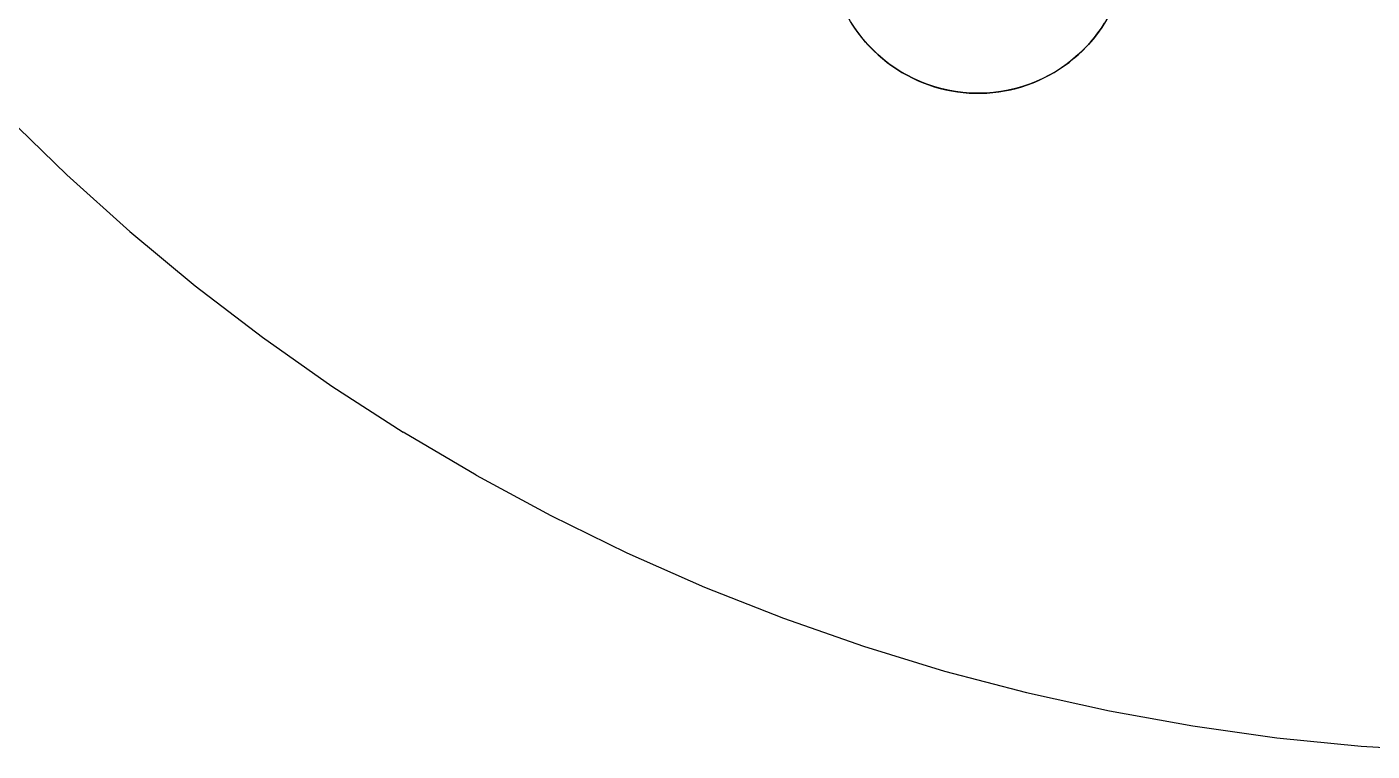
# Model space of a CAD drawing. Header units: millimetres. Extents: x -65 to 206, y -204 to 46.
# Drawn here: x -32.29 to -3.4, y -45.96 to -30.41 of the extents above; entities that cross this region are included whole.
import ezdxf

# ---------------------------------------------------------------- set-up
doc = ezdxf.new("R2010")
doc.units = ezdxf.units.MM
doc.layers.add('TOP_XY', color=7, linetype='Continuous')

msp = doc.modelspace()

# ---------------------------------------------------------------- linework, layer by layer
msp.add_circle((-11.863, -28.64), 3.2)
at = {"layer": 'TOP_XY'}
for p, q in [((-14.511, -30.438), (-14.58, -30.331)), ((-14.437, -30.542), (-14.511, -30.438)), ((-14.359, -30.643), (-14.437, -30.542)), ((-9.367, -30.643), (-9.289, -30.542)), ((-9.289, -30.542), (-9.216, -30.438)), ((-9.216, -30.438), (-9.146, -30.331)), ((-14.278, -30.74), (-14.359, -30.643)), ((-14.192, -30.835), (-14.278, -30.74)), ((-14.192, -30.835), (-14.103, -30.925)), ((-9.623, -30.925), (-9.534, -30.835)), ((-9.534, -30.835), (-9.449, -30.74)), ((-9.449, -30.74), (-9.367, -30.643)), ((-14.103, -30.925), (-14.011, -31.013)), ((-14.011, -31.013), (-13.915, -31.096)), ((-13.915, -31.096), (-13.815, -31.176)), ((-13.815, -31.176), (-13.713, -31.251)), ((-10.013, -31.251), (-9.911, -31.176)), ((-9.911, -31.176), (-9.812, -31.096)), ((-9.812, -31.096), (-9.716, -31.013)), ((-9.716, -31.013), (-9.623, -30.925)), ((-13.713, -31.251), (-13.608, -31.323)), ((-13.608, -31.323), (-13.5, -31.39)), ((-13.5, -31.39), (-13.389, -31.453)), ((-13.389, -31.453), (-13.276, -31.511)), ((-10.45, -31.511), (-10.337, -31.453)), ((-10.337, -31.453), (-10.227, -31.39)), ((-10.227, -31.39), (-10.119, -31.323)), ((-10.119, -31.323), (-10.013, -31.251)), ((-13.276, -31.511), (-13.161, -31.565)), ((-13.161, -31.565), (-13.044, -31.615)), ((-13.044, -31.615), (-12.924, -31.659)), ((-12.924, -31.659), (-12.804, -31.699)), ((-12.804, -31.699), (-12.681, -31.734)), ((-12.681, -31.734), (-12.558, -31.764)), ((-12.558, -31.764), (-12.433, -31.789)), ((-11.294, -31.789), (-11.169, -31.764)), ((-11.169, -31.764), (-11.045, -31.734)), ((-11.045, -31.734), (-10.923, -31.699)), ((-10.923, -31.699), (-10.802, -31.659)), ((-10.802, -31.659), (-10.683, -31.615)), ((-10.683, -31.615), (-10.566, -31.565)), ((-10.566, -31.565), (-10.45, -31.511)), ((-12.433, -31.789), (-12.307, -31.809)), ((-12.307, -31.809), (-12.181, -31.824)), ((-12.181, -31.824), (-12.054, -31.835)), ((-12.054, -31.835), (-11.927, -31.84)), ((-11.927, -31.84), (-11.8, -31.84)), ((-11.8, -31.84), (-11.672, -31.835)), ((-11.672, -31.835), (-11.546, -31.824)), ((-11.546, -31.824), (-11.419, -31.809)), ((-11.419, -31.809), (-11.294, -31.789)), ((-32.732, -32.321), (-31.427, -33.591)), ((-31.427, -33.591), (-30.073, -34.808)), ((-30.073, -34.808), (-28.672, -35.971)), ((-28.672, -35.971), (-27.226, -37.078)), ((-27.226, -37.078), (-25.737, -38.126)), ((-25.737, -38.126), (-24.208, -39.115)), ((-22.641, -40.042), (-24.208, -39.115)), ((-22.641, -40.042), (-21.039, -40.907)), ((-21.039, -40.907), (-19.403, -41.707)), ((-19.403, -41.707), (-17.738, -42.443)), ((-17.738, -42.443), (-16.044, -43.111)), ((-16.044, -43.111), (-14.325, -43.713)), ((-14.325, -43.713), (-12.584, -44.245)), ((-12.584, -44.245), (-10.823, -44.709)), ((-10.823, -44.709), (-9.045, -45.102)), ((-9.045, -45.102), (-7.253, -45.425)), ((-7.253, -45.425), (-5.45, -45.676)), ((-5.45, -45.676), (-3.638, -45.856)), ((-3.638, -45.856), (-1.82, -45.964))]:
    msp.add_line(p, q, dxfattribs=at)

doc.saveas('drawing.dxf')
